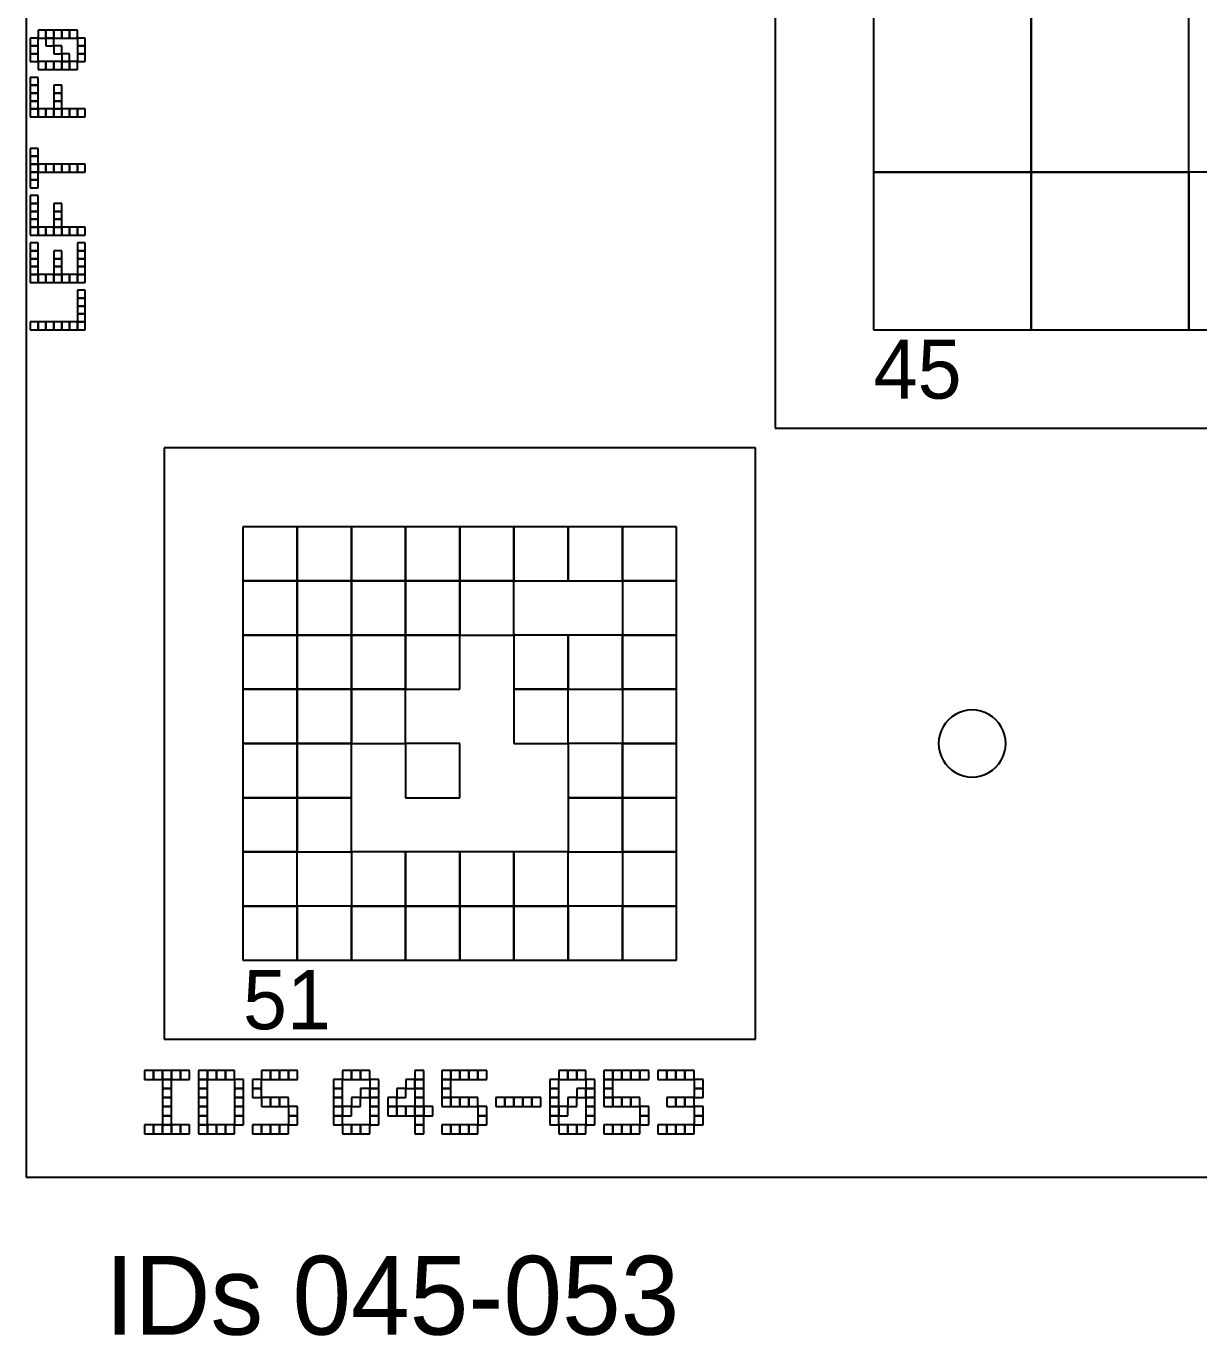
# Model space of a CAD drawing. Extents: x 0 to 490, y -8 to 329.
# Drawn here: x 340 to 399.5, y -8.1 to 58.4 of the extents above; entities that cross this region are included whole.
import ezdxf

# ---------------------------------------------------------------- set-up
doc = ezdxf.new("R2010")
doc.units = 0
for name, color, linetype in [('BLACK_POCKET', 7, 'CONTINUOUS'), ('BOARD_TEXT', 2, 'CONTINUOUS'), ('CUT', 1, 'CONTINUOUS'), ('LABEL', 3, 'CONTINUOUS'), ('MOUNT_HOLE', 5, 'CONTINUOUS'), ('QUIET_ZONE', 4, 'CONTINUOUS'), ('TAG_BOUNDARY', 8, 'CONTINUOUS')]:
    doc.layers.add(name, color=color, linetype=linetype)

msp = doc.modelspace()

# ---------------------------------------------------------------- linework, layer by layer
at = {"layer": 'BLACK_POCKET'}
for p, q in [((383, 59), (383, 51)), ((391, 51), (391, 59)), ((391, 59), (391, 51)), ((399, 51), (399, 59)), ((383, 51), (391, 51)), ((391, 51), (383, 51)), ((383, 51), (383, 43)), ((391, 51), (399, 51)), ((391, 43), (391, 51)), ((399, 51), (391, 51)), ((391, 51), (391, 43)), ((399, 43), (399, 51)), ((407, 51), (399, 51)), ((399, 51), (399, 43)), ((383, 43), (391, 43)), ((391, 43), (399, 43)), ((399, 43), (407, 43)), ((353.75, 33), (351, 33)), ((351, 33), (351, 30.25)), ((353.75, 30.25), (353.75, 33)), ((356.5, 33), (353.75, 33)), ((353.75, 33), (353.75, 30.25)), ((356.5, 30.25), (356.5, 33)), ((359.25, 33), (356.5, 33)), ((356.5, 33), (356.5, 30.25)), ((359.25, 30.25), (359.25, 33)), ((362, 33), (359.25, 33)), ((359.25, 33), (359.25, 30.25)), ((362, 30.25), (362, 33)), ((364.75, 33), (362, 33)), ((362, 33), (362, 30.25)), ((364.75, 30.25), (364.75, 33)), ((367.5, 33), (364.75, 33)), ((364.75, 33), (364.75, 30.25)), ((367.5, 30.25), (367.5, 33)), ((370.25, 33), (367.5, 33)), ((367.5, 33), (367.5, 30.25)), ((370.25, 30.25), (370.25, 33)), ((373, 33), (370.25, 33)), ((370.25, 33), (370.25, 30.25)), ((373, 30.25), (373, 33)), ((351, 30.25), (353.75, 30.25)), ((353.75, 30.25), (351, 30.25)), ((351, 30.25), (351, 27.5)), ((353.75, 30.25), (356.5, 30.25)), ((353.75, 27.5), (353.75, 30.25)), ((356.5, 30.25), (353.75, 30.25)), ((353.75, 30.25), (353.75, 27.5)), ((356.5, 30.25), (359.25, 30.25)), ((356.5, 27.5), (356.5, 30.25)), ((359.25, 30.25), (356.5, 30.25)), ((356.5, 30.25), (356.5, 27.5)), ((359.25, 30.25), (362, 30.25)), ((359.25, 27.5), (359.25, 30.25)), ((362, 30.25), (359.25, 30.25)), ((359.25, 30.25), (359.25, 27.5)), ((362, 30.25), (364.75, 30.25)), ((362, 27.5), (362, 30.25)), ((364.75, 30.25), (362, 30.25)), ((362, 30.25), (362, 27.5)), ((364.75, 30.25), (367.5, 30.25)), ((364.75, 27.5), (364.75, 30.25)), ((367.5, 30.25), (370.25, 30.25)), ((370.25, 30.25), (373, 30.25)), ((373, 30.25), (370.25, 30.25)), ((370.25, 30.25), (370.25, 27.5)), ((373, 27.5), (373, 30.25)), ((351, 27.5), (353.75, 27.5)), ((353.75, 27.5), (351, 27.5)), ((351, 27.5), (351, 24.75)), ((353.75, 27.5), (356.5, 27.5)), ((353.75, 24.75), (353.75, 27.5)), ((356.5, 27.5), (353.75, 27.5)), ((353.75, 27.5), (353.75, 24.75)), ((356.5, 27.5), (359.25, 27.5)), ((356.5, 24.75), (356.5, 27.5)), ((359.25, 27.5), (356.5, 27.5)), ((356.5, 27.5), (356.5, 24.75)), ((359.25, 27.5), (362, 27.5)), ((359.25, 24.75), (359.25, 27.5)), ((362, 27.5), (359.25, 27.5)), ((359.25, 27.5), (359.25, 24.75)), ((362, 27.5), (364.75, 27.5)), ((362, 24.75), (362, 27.5)), ((367.5, 27.5), (364.75, 27.5)), ((364.75, 27.5), (364.75, 24.75)), ((367.5, 24.75), (367.5, 27.5)), ((370.25, 27.5), (367.5, 27.5)), ((367.5, 27.5), (367.5, 24.75)), ((370.25, 27.5), (373, 27.5)), ((370.25, 24.75), (370.25, 27.5)), ((373, 27.5), (370.25, 27.5)), ((370.25, 27.5), (370.25, 24.75)), ((373, 24.75), (373, 27.5)), ((351, 24.75), (353.75, 24.75)), ((353.75, 24.75), (351, 24.75)), ((351, 24.75), (351, 22)), ((353.75, 24.75), (356.5, 24.75)), ((353.75, 22), (353.75, 24.75)), ((356.5, 24.75), (353.75, 24.75)), ((353.75, 24.75), (353.75, 22)), ((356.5, 24.75), (359.25, 24.75)), ((356.5, 22), (356.5, 24.75)), ((359.25, 24.75), (356.5, 24.75)), ((356.5, 24.75), (356.5, 22)), ((359.25, 24.75), (362, 24.75)), ((359.25, 22), (359.25, 24.75)), ((364.75, 24.75), (367.5, 24.75)), ((367.5, 24.75), (364.75, 24.75)), ((364.75, 24.75), (364.75, 22)), ((367.5, 24.75), (370.25, 24.75)), ((367.5, 22), (367.5, 24.75)), ((370.25, 24.75), (373, 24.75)), ((373, 24.75), (370.25, 24.75)), ((370.25, 24.75), (370.25, 22)), ((373, 22), (373, 24.75)), ((351, 22), (353.75, 22)), ((353.75, 22), (351, 22)), ((351, 22), (351, 19.25)), ((353.75, 22), (356.5, 22)), ((353.75, 19.25), (353.75, 22)), ((356.5, 22), (353.75, 22)), ((353.75, 22), (353.75, 19.25)), ((356.5, 22), (359.25, 22)), ((356.5, 19.25), (356.5, 22)), ((362, 22), (359.25, 22)), ((359.25, 22), (359.25, 19.25)), ((362, 19.25), (362, 22)), ((364.75, 22), (367.5, 22)), ((370.25, 22), (367.5, 22)), ((367.5, 22), (367.5, 19.25)), ((370.25, 22), (373, 22)), ((370.25, 19.25), (370.25, 22)), ((373, 22), (370.25, 22)), ((370.25, 22), (370.25, 19.25)), ((373, 19.25), (373, 22)), ((351, 19.25), (353.75, 19.25)), ((353.75, 19.25), (351, 19.25)), ((351, 19.25), (351, 16.5)), ((353.75, 19.25), (356.5, 19.25)), ((353.75, 16.5), (353.75, 19.25)), ((356.5, 19.25), (353.75, 19.25)), ((353.75, 19.25), (353.75, 16.5)), ((356.5, 16.5), (356.5, 19.25)), ((359.25, 19.25), (362, 19.25)), ((367.5, 19.25), (370.25, 19.25)), ((370.25, 19.25), (367.5, 19.25)), ((367.5, 19.25), (367.5, 16.5)), ((370.25, 19.25), (373, 19.25)), ((370.25, 16.5), (370.25, 19.25)), ((373, 19.25), (370.25, 19.25)), ((370.25, 19.25), (370.25, 16.5)), ((373, 16.5), (373, 19.25)), ((351, 16.5), (353.75, 16.5)), ((353.75, 16.5), (351, 16.5)), ((351, 16.5), (351, 13.75)), ((353.75, 16.5), (356.5, 16.5)), ((353.75, 13.75), (353.75, 16.5)), ((359.25, 16.5), (356.5, 16.5)), ((356.5, 16.5), (356.5, 13.75)), ((359.25, 13.75), (359.25, 16.5)), ((362, 16.5), (359.25, 16.5)), ((359.25, 16.5), (359.25, 13.75)), ((362, 13.75), (362, 16.5)), ((364.75, 16.5), (362, 16.5)), ((362, 16.5), (362, 13.75)), ((364.75, 13.75), (364.75, 16.5)), ((367.5, 16.5), (364.75, 16.5)), ((364.75, 16.5), (364.75, 13.75)), ((367.5, 16.5), (370.25, 16.5)), ((367.5, 13.75), (367.5, 16.5)), ((370.25, 16.5), (373, 16.5)), ((373, 16.5), (370.25, 16.5)), ((370.25, 16.5), (370.25, 13.75)), ((373, 13.75), (373, 16.5)), ((351, 13.75), (353.75, 13.75)), ((353.75, 13.75), (351, 13.75)), ((351, 13.75), (351, 11)), ((353.75, 11), (353.75, 13.75)), ((356.5, 13.75), (353.75, 13.75)), ((353.75, 13.75), (353.75, 11)), ((356.5, 13.75), (359.25, 13.75)), ((356.5, 11), (356.5, 13.75)), ((359.25, 13.75), (356.5, 13.75)), ((356.5, 13.75), (356.5, 11)), ((359.25, 13.75), (362, 13.75)), ((359.25, 11), (359.25, 13.75)), ((362, 13.75), (359.25, 13.75)), ((359.25, 13.75), (359.25, 11)), ((362, 13.75), (364.75, 13.75)), ((362, 11), (362, 13.75)), ((364.75, 13.75), (362, 13.75)), ((362, 13.75), (362, 11)), ((364.75, 13.75), (367.5, 13.75)), ((364.75, 11), (364.75, 13.75)), ((367.5, 13.75), (364.75, 13.75)), ((364.75, 13.75), (364.75, 11)), ((367.5, 11), (367.5, 13.75)), ((370.25, 13.75), (367.5, 13.75)), ((367.5, 13.75), (367.5, 11)), ((370.25, 13.75), (373, 13.75)), ((370.25, 11), (370.25, 13.75)), ((373, 13.75), (370.25, 13.75)), ((370.25, 13.75), (370.25, 11)), ((373, 11), (373, 13.75)), ((351, 11), (353.75, 11)), ((353.75, 11), (356.5, 11)), ((356.5, 11), (359.25, 11)), ((359.25, 11), (362, 11)), ((362, 11), (364.75, 11)), ((364.75, 11), (367.5, 11)), ((367.5, 11), (370.25, 11)), ((370.25, 11), (373, 11))]:
    msp.add_line(p, q, dxfattribs=at)
at = {"layer": 'BOARD_TEXT'}
for p, q in [((341, 58.2), (340.6, 58.2)), ((340.6, 58.2), (340.6, 57.8)), ((341, 57.8), (341, 58.2)), ((341.4, 58.2), (341, 58.2)), ((341, 58.2), (341, 57.8)), ((341.4, 57.8), (341.4, 58.2)), ((341.8, 58.2), (341.4, 58.2)), ((341.4, 58.2), (341.4, 57.8)), ((341.8, 57.8), (341.8, 58.2)), ((342.2, 58.2), (341.8, 58.2)), ((341.8, 58.2), (341.8, 57.8)), ((342.2, 57.8), (342.2, 58.2)), ((342.6, 58.2), (342.2, 58.2)), ((342.2, 58.2), (342.2, 57.8)), ((342.6, 57.8), (342.6, 58.2)), ((340.6, 57.8), (340.2, 57.8)), ((340.2, 57.8), (340.2, 57.4)), ((340.6, 57.4), (340.2, 57.4)), ((340.2, 57.4), (340.2, 57)), ((340.2, 57.4), (340.6, 57.4)), ((340.6, 57.4), (340.6, 57.8)), ((340.6, 57.8), (341, 57.8)), ((340.6, 57), (340.6, 57.4)), ((341.4, 57.8), (341, 57.8)), ((341, 57.8), (341, 57.4)), ((341, 57.8), (341.4, 57.8)), ((341, 57.4), (341.4, 57.4)), ((341.4, 57.4), (341.4, 57.8)), ((341.4, 57.8), (341.8, 57.8)), ((341.8, 57.4), (341.4, 57.4)), ((341.4, 57.4), (341.4, 57)), ((341.8, 57.8), (342.2, 57.8)), ((341.8, 57), (341.8, 57.4)), ((342.2, 57.8), (342.6, 57.8)), ((343, 57.8), (342.6, 57.8)), ((342.6, 57.8), (342.6, 57.4)), ((343, 57.4), (342.6, 57.4)), ((342.6, 57.4), (342.6, 57)), ((342.6, 57.4), (343, 57.4)), ((343, 57.4), (343, 57.8)), ((343, 57), (343, 57.4)), ((340.6, 57), (340.2, 57)), ((340.2, 57), (340.2, 56.6)), ((340.2, 57), (340.6, 57)), ((340.2, 56.6), (340.6, 56.6)), ((340.6, 56.6), (340.6, 57)), ((341, 56.6), (340.6, 56.6)), ((340.6, 56.6), (340.6, 56.2)), ((341, 56.2), (341, 56.6)), ((341.4, 56.6), (341, 56.6)), ((341, 56.6), (341, 56.2)), ((341.4, 57), (341.8, 57)), ((341.4, 56.2), (341.4, 56.6)), ((341.8, 56.6), (341.4, 56.6)), ((341.4, 56.6), (341.4, 56.2)), ((342.2, 57), (341.8, 57)), ((341.8, 57), (341.8, 56.6)), ((341.8, 56.2), (341.8, 56.6)), ((342.2, 56.6), (341.8, 56.6)), ((341.8, 56.6), (341.8, 56.2)), ((341.8, 56.6), (342.2, 56.6)), ((342.2, 56.6), (342.2, 57)), ((342.2, 56.2), (342.2, 56.6)), ((342.6, 56.6), (342.2, 56.6)), ((342.2, 56.6), (342.2, 56.2)), ((343, 57), (342.6, 57)), ((342.6, 57), (342.6, 56.6)), ((342.6, 57), (343, 57)), ((342.6, 56.2), (342.6, 56.6)), ((342.6, 56.6), (343, 56.6)), ((343, 56.6), (343, 57)), ((340.6, 56.2), (341, 56.2)), ((341, 56.2), (341.4, 56.2)), ((341.4, 56.2), (341.8, 56.2)), ((341.8, 56.2), (342.2, 56.2)), ((342.2, 56.2), (342.6, 56.2)), ((340.6, 55.8), (340.2, 55.8)), ((340.2, 55.8), (340.2, 55.4)), ((340.6, 55.4), (340.2, 55.4)), ((340.2, 55.4), (340.2, 55)), ((340.2, 55.4), (340.6, 55.4)), ((340.6, 55.4), (340.6, 55.8)), ((340.6, 55), (340.6, 55.4)), ((341.8, 55.4), (341.4, 55.4)), ((341.4, 55.4), (341.4, 55)), ((341.8, 55), (341.8, 55.4)), ((340.6, 55), (340.2, 55)), ((340.2, 55), (340.2, 54.6)), ((340.2, 55), (340.6, 55)), ((340.6, 54.6), (340.2, 54.6)), ((340.2, 54.6), (340.2, 54.2)), ((340.2, 54.6), (340.6, 54.6)), ((340.6, 54.6), (340.6, 55)), ((340.6, 54.2), (340.6, 54.6)), ((341.8, 55), (341.4, 55)), ((341.4, 55), (341.4, 54.6)), ((341.4, 55), (341.8, 55)), ((341.8, 54.6), (341.4, 54.6)), ((341.4, 54.6), (341.4, 54.2)), ((341.4, 54.6), (341.8, 54.6)), ((341.8, 54.6), (341.8, 55)), ((341.8, 54.2), (341.8, 54.6)), ((340.6, 54.2), (340.2, 54.2)), ((340.2, 54.2), (340.2, 53.8)), ((340.2, 54.2), (340.6, 54.2)), ((340.6, 53.8), (340.6, 54.2)), ((341, 54.2), (340.6, 54.2)), ((340.6, 54.2), (340.6, 53.8)), ((341, 53.8), (341, 54.2)), ((341.4, 54.2), (341, 54.2)), ((341, 54.2), (341, 53.8)), ((341.4, 53.8), (341.4, 54.2)), ((341.8, 54.2), (341.4, 54.2)), ((341.4, 54.2), (341.4, 53.8)), ((341.4, 54.2), (341.8, 54.2)), ((341.8, 53.8), (341.8, 54.2)), ((342.2, 54.2), (341.8, 54.2)), ((341.8, 54.2), (341.8, 53.8)), ((342.2, 53.8), (342.2, 54.2)), ((342.6, 54.2), (342.2, 54.2)), ((342.2, 54.2), (342.2, 53.8)), ((342.6, 53.8), (342.6, 54.2)), ((343, 54.2), (342.6, 54.2)), ((342.6, 54.2), (342.6, 53.8)), ((343, 53.8), (343, 54.2)), ((340.2, 53.8), (340.6, 53.8)), ((340.6, 53.8), (341, 53.8)), ((341, 53.8), (341.4, 53.8)), ((341.4, 53.8), (341.8, 53.8)), ((341.8, 53.8), (342.2, 53.8)), ((342.2, 53.8), (342.6, 53.8)), ((342.6, 53.8), (343, 53.8)), ((340.6, 52.2), (340.2, 52.2)), ((340.2, 52.2), (340.2, 51.8)), ((340.6, 51.8), (340.6, 52.2)), ((340.6, 51.8), (340.2, 51.8)), ((340.2, 51.8), (340.2, 51.4)), ((340.2, 51.8), (340.6, 51.8)), ((340.6, 51.4), (340.2, 51.4)), ((340.2, 51.4), (340.2, 51)), ((340.2, 51.4), (340.6, 51.4)), ((340.6, 51.4), (340.6, 51.8)), ((340.6, 51), (340.6, 51.4)), ((341, 51.4), (340.6, 51.4)), ((340.6, 51.4), (340.6, 51)), ((341, 51), (341, 51.4)), ((341.4, 51.4), (341, 51.4)), ((341, 51.4), (341, 51)), ((341.4, 51), (341.4, 51.4)), ((341.8, 51.4), (341.4, 51.4)), ((341.4, 51.4), (341.4, 51)), ((341.8, 51), (341.8, 51.4)), ((342.2, 51.4), (341.8, 51.4)), ((341.8, 51.4), (341.8, 51)), ((342.2, 51), (342.2, 51.4)), ((342.6, 51.4), (342.2, 51.4)), ((342.2, 51.4), (342.2, 51)), ((342.6, 51), (342.6, 51.4)), ((343, 51.4), (342.6, 51.4)), ((342.6, 51.4), (342.6, 51)), ((343, 51), (343, 51.4)), ((340.6, 51), (340.2, 51)), ((340.2, 51), (340.2, 50.6)), ((340.2, 51), (340.6, 51)), ((340.6, 50.6), (340.2, 50.6)), ((340.2, 50.6), (340.2, 50.2)), ((340.2, 50.6), (340.6, 50.6)), ((340.6, 50.6), (340.6, 51)), ((340.6, 51), (341, 51)), ((340.6, 50.2), (340.6, 50.6)), ((341, 51), (341.4, 51)), ((341.4, 51), (341.8, 51)), ((341.8, 51), (342.2, 51)), ((342.2, 51), (342.6, 51)), ((342.6, 51), (343, 51)), ((340.2, 50.2), (340.6, 50.2)), ((340.6, 49.8), (340.2, 49.8)), ((340.2, 49.8), (340.2, 49.4)), ((340.6, 49.4), (340.2, 49.4)), ((340.2, 49.4), (340.2, 49)), ((340.2, 49.4), (340.6, 49.4)), ((340.6, 49.4), (340.6, 49.8)), ((340.6, 49), (340.6, 49.4)), ((341.8, 49.4), (341.4, 49.4)), ((341.4, 49.4), (341.4, 49)), ((341.8, 49), (341.8, 49.4)), ((340.6, 49), (340.2, 49)), ((340.2, 49), (340.2, 48.6)), ((340.2, 49), (340.6, 49)), ((340.6, 48.6), (340.2, 48.6)), ((340.2, 48.6), (340.2, 48.2)), ((340.2, 48.6), (340.6, 48.6)), ((340.6, 48.6), (340.6, 49)), ((340.6, 48.2), (340.6, 48.6)), ((341.8, 49), (341.4, 49)), ((341.4, 49), (341.4, 48.6)), ((341.4, 49), (341.8, 49)), ((341.8, 48.6), (341.4, 48.6)), ((341.4, 48.6), (341.4, 48.2)), ((341.4, 48.6), (341.8, 48.6)), ((341.8, 48.6), (341.8, 49)), ((341.8, 48.2), (341.8, 48.6)), ((340.6, 48.2), (340.2, 48.2)), ((340.2, 48.2), (340.2, 47.8)), ((340.2, 48.2), (340.6, 48.2)), ((340.6, 47.8), (340.6, 48.2)), ((341, 48.2), (340.6, 48.2)), ((340.6, 48.2), (340.6, 47.8)), ((341, 47.8), (341, 48.2)), ((341.4, 48.2), (341, 48.2)), ((341, 48.2), (341, 47.8)), ((341.4, 47.8), (341.4, 48.2)), ((341.8, 48.2), (341.4, 48.2)), ((341.4, 48.2), (341.4, 47.8)), ((341.4, 48.2), (341.8, 48.2)), ((341.8, 47.8), (341.8, 48.2)), ((342.2, 48.2), (341.8, 48.2)), ((341.8, 48.2), (341.8, 47.8)), ((342.2, 47.8), (342.2, 48.2)), ((342.6, 48.2), (342.2, 48.2)), ((342.2, 48.2), (342.2, 47.8)), ((342.6, 47.8), (342.6, 48.2)), ((343, 48.2), (342.6, 48.2)), ((342.6, 48.2), (342.6, 47.8)), ((343, 47.8), (343, 48.2)), ((340.2, 47.8), (340.6, 47.8)), ((340.6, 47.4), (340.2, 47.4)), ((340.2, 47.4), (340.2, 47)), ((340.6, 47.8), (341, 47.8)), ((340.6, 47), (340.6, 47.4)), ((341, 47.8), (341.4, 47.8)), ((341.4, 47.8), (341.8, 47.8)), ((341.8, 47.8), (342.2, 47.8)), ((342.2, 47.8), (342.6, 47.8)), ((342.6, 47.8), (343, 47.8)), ((343, 47.4), (342.6, 47.4)), ((342.6, 47.4), (342.6, 47)), ((343, 47), (343, 47.4)), ((340.6, 47), (340.2, 47)), ((340.2, 47), (340.2, 46.6)), ((340.2, 47), (340.6, 47)), ((340.6, 46.6), (340.2, 46.6)), ((340.2, 46.6), (340.2, 46.2)), ((340.2, 46.6), (340.6, 46.6)), ((340.6, 46.6), (340.6, 47)), ((340.6, 46.2), (340.6, 46.6)), ((341.8, 47), (341.4, 47)), ((341.4, 47), (341.4, 46.6)), ((341.8, 46.6), (341.4, 46.6)), ((341.4, 46.6), (341.4, 46.2)), ((341.4, 46.6), (341.8, 46.6)), ((341.8, 46.6), (341.8, 47)), ((341.8, 46.2), (341.8, 46.6)), ((343, 47), (342.6, 47)), ((342.6, 47), (342.6, 46.6)), ((342.6, 47), (343, 47)), ((343, 46.6), (342.6, 46.6)), ((342.6, 46.6), (342.6, 46.2)), ((342.6, 46.6), (343, 46.6)), ((343, 46.6), (343, 47)), ((343, 46.2), (343, 46.6)), ((340.6, 46.2), (340.2, 46.2)), ((340.2, 46.2), (340.2, 45.8)), ((340.2, 46.2), (340.6, 46.2)), ((340.6, 45.8), (340.6, 46.2)), ((341.8, 46.2), (341.4, 46.2)), ((341.4, 46.2), (341.4, 45.8)), ((341.4, 46.2), (341.8, 46.2)), ((341.8, 45.8), (341.8, 46.2)), ((343, 46.2), (342.6, 46.2)), ((342.6, 46.2), (342.6, 45.8)), ((342.6, 46.2), (343, 46.2)), ((343, 45.8), (343, 46.2)), ((340.6, 45.8), (340.2, 45.8)), ((340.2, 45.8), (340.2, 45.4)), ((340.2, 45.8), (340.6, 45.8)), ((340.2, 45.4), (340.6, 45.4)), ((340.6, 45.4), (340.6, 45.8)), ((341, 45.8), (340.6, 45.8)), ((340.6, 45.8), (340.6, 45.4)), ((340.6, 45.4), (341, 45.4)), ((341, 45.4), (341, 45.8)), ((341.4, 45.8), (341, 45.8)), ((341, 45.8), (341, 45.4)), ((341, 45.4), (341.4, 45.4)), ((341.4, 45.4), (341.4, 45.8)), ((341.8, 45.8), (341.4, 45.8)), ((341.4, 45.8), (341.4, 45.4)), ((341.4, 45.8), (341.8, 45.8)), ((341.4, 45.4), (341.8, 45.4)), ((341.8, 45.4), (341.8, 45.8)), ((342.2, 45.8), (341.8, 45.8)), ((341.8, 45.8), (341.8, 45.4)), ((341.8, 45.4), (342.2, 45.4)), ((342.2, 45.4), (342.2, 45.8)), ((342.6, 45.8), (342.2, 45.8)), ((342.2, 45.8), (342.2, 45.4)), ((342.2, 45.4), (342.6, 45.4)), ((342.6, 45.4), (342.6, 45.8)), ((343, 45.8), (342.6, 45.8)), ((342.6, 45.8), (342.6, 45.4)), ((342.6, 45.8), (343, 45.8)), ((342.6, 45.4), (343, 45.4)), ((343, 45.4), (343, 45.8)), ((343, 45), (342.6, 45)), ((342.6, 45), (342.6, 44.6)), ((343, 44.6), (342.6, 44.6)), ((342.6, 44.6), (342.6, 44.2)), ((342.6, 44.6), (343, 44.6)), ((343, 44.6), (343, 45)), ((343, 44.2), (343, 44.6)), ((343, 44.2), (342.6, 44.2)), ((342.6, 44.2), (342.6, 43.8)), ((342.6, 44.2), (343, 44.2)), ((343, 43.8), (343, 44.2)), ((340.6, 43.4), (340.2, 43.4)), ((340.2, 43.4), (340.2, 43)), ((340.6, 43), (340.6, 43.4)), ((341, 43.4), (340.6, 43.4)), ((340.6, 43.4), (340.6, 43)), ((341, 43), (341, 43.4)), ((341.4, 43.4), (341, 43.4)), ((341, 43.4), (341, 43)), ((341.4, 43), (341.4, 43.4)), ((341.8, 43.4), (341.4, 43.4)), ((341.4, 43.4), (341.4, 43)), ((341.8, 43), (341.8, 43.4)), ((342.2, 43.4), (341.8, 43.4)), ((341.8, 43.4), (341.8, 43)), ((342.2, 43), (342.2, 43.4)), ((342.6, 43.4), (342.2, 43.4)), ((342.2, 43.4), (342.2, 43)), ((343, 43.8), (342.6, 43.8)), ((342.6, 43.8), (342.6, 43.4)), ((342.6, 43.8), (343, 43.8)), ((342.6, 43), (342.6, 43.4)), ((343, 43.4), (342.6, 43.4)), ((342.6, 43.4), (342.6, 43)), ((342.6, 43.4), (343, 43.4)), ((343, 43.4), (343, 43.8)), ((343, 43), (343, 43.4)), ((340.2, 43), (340.6, 43)), ((340.6, 43), (341, 43)), ((341, 43), (341.4, 43)), ((341.4, 43), (341.8, 43)), ((341.8, 43), (342.2, 43)), ((342.2, 43), (342.6, 43)), ((342.6, 43), (343, 43)), ((346.457143, 5.4), (346, 5.4)), ((346, 5.4), (346, 4.942857)), ((346.457143, 4.942857), (346.457143, 5.4)), ((346.914286, 5.4), (346.457143, 5.4)), ((346.457143, 5.4), (346.457143, 4.942857)), ((346.914286, 4.942857), (346.914286, 5.4)), ((347.371429, 5.4), (346.914286, 5.4)), ((346.914286, 5.4), (346.914286, 4.942857)), ((347.371429, 4.942857), (347.371429, 5.4)), ((347.828571, 5.4), (347.371429, 5.4)), ((347.371429, 5.4), (347.371429, 4.942857)), ((347.828571, 4.942857), (347.828571, 5.4)), ((348.285714, 5.4), (347.828571, 5.4)), ((347.828571, 5.4), (347.828571, 4.942857)), ((348.285714, 4.942857), (348.285714, 5.4)), ((349.2, 5.4), (348.742857, 5.4)), ((348.742857, 5.4), (348.742857, 4.942857)), ((349.2, 4.942857), (349.2, 5.4)), ((349.657143, 5.4), (349.2, 5.4)), ((349.2, 5.4), (349.2, 4.942857)), ((349.657143, 4.942857), (349.657143, 5.4)), ((350.114286, 5.4), (349.657143, 5.4)), ((349.657143, 5.4), (349.657143, 4.942857)), ((350.114286, 4.942857), (350.114286, 5.4)), ((350.571429, 5.4), (350.114286, 5.4)), ((350.114286, 5.4), (350.114286, 4.942857)), ((350.571429, 4.942857), (350.571429, 5.4)), ((352.4, 5.4), (351.942857, 5.4)), ((351.942857, 5.4), (351.942857, 4.942857)), ((352.4, 4.942857), (352.4, 5.4)), ((352.857143, 5.4), (352.4, 5.4)), ((352.4, 5.4), (352.4, 4.942857)), ((352.857143, 4.942857), (352.857143, 5.4)), ((353.314286, 5.4), (352.857143, 5.4)), ((352.857143, 5.4), (352.857143, 4.942857)), ((353.314286, 4.942857), (353.314286, 5.4)), ((353.771429, 5.4), (353.314286, 5.4)), ((353.314286, 5.4), (353.314286, 4.942857)), ((353.771429, 4.942857), (353.771429, 5.4)), ((356.514286, 5.4), (356.057143, 5.4)), ((356.057143, 5.4), (356.057143, 4.942857)), ((356.514286, 4.942857), (356.514286, 5.4)), ((356.971429, 5.4), (356.514286, 5.4)), ((356.514286, 5.4), (356.514286, 4.942857)), ((356.971429, 4.942857), (356.971429, 5.4)), ((357.428571, 5.4), (356.971429, 5.4)), ((356.971429, 5.4), (356.971429, 4.942857)), ((357.428571, 4.942857), (357.428571, 5.4)), ((360.171429, 5.4), (359.714286, 5.4)), ((359.714286, 5.4), (359.714286, 4.942857)), ((360.171429, 4.942857), (360.171429, 5.4)), ((361.542857, 5.4), (361.085714, 5.4)), ((361.085714, 5.4), (361.085714, 4.942857)), ((361.542857, 4.942857), (361.542857, 5.4)), ((362, 5.4), (361.542857, 5.4)), ((361.542857, 5.4), (361.542857, 4.942857)), ((362, 4.942857), (362, 5.4)), ((362.457143, 5.4), (362, 5.4)), ((362, 5.4), (362, 4.942857)), ((362.457143, 4.942857), (362.457143, 5.4)), ((362.914286, 5.4), (362.457143, 5.4)), ((362.457143, 5.4), (362.457143, 4.942857)), ((362.914286, 4.942857), (362.914286, 5.4)), ((363.371429, 5.4), (362.914286, 5.4)), ((362.914286, 5.4), (362.914286, 4.942857)), ((363.371429, 4.942857), (363.371429, 5.4)), ((367.485714, 5.4), (367.028571, 5.4)), ((367.028571, 5.4), (367.028571, 4.942857)), ((367.485714, 4.942857), (367.485714, 5.4)), ((367.942857, 5.4), (367.485714, 5.4)), ((367.485714, 5.4), (367.485714, 4.942857)), ((367.942857, 4.942857), (367.942857, 5.4)), ((368.4, 5.4), (367.942857, 5.4)), ((367.942857, 5.4), (367.942857, 4.942857)), ((368.4, 4.942857), (368.4, 5.4)), ((369.771429, 5.4), (369.314286, 5.4)), ((369.314286, 5.4), (369.314286, 4.942857)), ((369.771429, 4.942857), (369.771429, 5.4)), ((370.228571, 5.4), (369.771429, 5.4)), ((369.771429, 5.4), (369.771429, 4.942857)), ((370.228571, 4.942857), (370.228571, 5.4)), ((370.685714, 5.4), (370.228571, 5.4)), ((370.228571, 5.4), (370.228571, 4.942857)), ((370.685714, 4.942857), (370.685714, 5.4)), ((371.142857, 5.4), (370.685714, 5.4)), ((370.685714, 5.4), (370.685714, 4.942857)), ((371.142857, 4.942857), (371.142857, 5.4)), ((371.6, 5.4), (371.142857, 5.4)), ((371.142857, 5.4), (371.142857, 4.942857)), ((371.6, 4.942857), (371.6, 5.4)), ((372.514286, 5.4), (372.057143, 5.4)), ((372.057143, 5.4), (372.057143, 4.942857)), ((372.514286, 4.942857), (372.514286, 5.4)), ((372.971429, 5.4), (372.514286, 5.4)), ((372.514286, 5.4), (372.514286, 4.942857)), ((372.971429, 4.942857), (372.971429, 5.4)), ((373.428571, 5.4), (372.971429, 5.4)), ((372.971429, 5.4), (372.971429, 4.942857)), ((373.428571, 4.942857), (373.428571, 5.4)), ((373.885714, 5.4), (373.428571, 5.4)), ((373.428571, 5.4), (373.428571, 4.942857)), ((373.885714, 4.942857), (373.885714, 5.4)), ((346, 4.942857), (346.457143, 4.942857)), ((346.457143, 4.942857), (346.914286, 4.942857)), ((346.914286, 4.942857), (347.371429, 4.942857)), ((347.371429, 4.942857), (346.914286, 4.942857)), ((346.914286, 4.942857), (346.914286, 4.485714)), ((347.371429, 4.942857), (347.828571, 4.942857)), ((347.371429, 4.485714), (347.371429, 4.942857)), ((347.828571, 4.942857), (348.285714, 4.942857)), ((348.742857, 4.942857), (349.2, 4.942857)), ((349.2, 4.942857), (348.742857, 4.942857)), ((348.742857, 4.942857), (348.742857, 4.485714)), ((349.2, 4.942857), (349.657143, 4.942857)), ((349.2, 4.485714), (349.2, 4.942857)), ((349.657143, 4.942857), (350.114286, 4.942857)), ((350.114286, 4.942857), (350.571429, 4.942857)), ((351.028571, 4.942857), (350.571429, 4.942857)), ((350.571429, 4.942857), (350.571429, 4.485714)), ((351.028571, 4.485714), (351.028571, 4.942857)), ((351.942857, 4.942857), (351.485714, 4.942857)), ((351.485714, 4.942857), (351.485714, 4.485714)), ((351.942857, 4.942857), (352.4, 4.942857)), ((351.942857, 4.485714), (351.942857, 4.942857)), ((352.4, 4.942857), (352.857143, 4.942857)), ((352.857143, 4.942857), (353.314286, 4.942857)), ((353.314286, 4.942857), (353.771429, 4.942857)), ((356.057143, 4.942857), (355.6, 4.942857)), ((355.6, 4.942857), (355.6, 4.485714)), ((356.057143, 4.942857), (356.514286, 4.942857)), ((356.057143, 4.485714), (356.057143, 4.942857)), ((356.514286, 4.942857), (356.971429, 4.942857)), ((356.971429, 4.942857), (357.428571, 4.942857)), ((357.885714, 4.942857), (357.428571, 4.942857)), ((357.428571, 4.942857), (357.428571, 4.485714)), ((357.885714, 4.485714), (357.885714, 4.942857)), ((359.714286, 4.942857), (359.257143, 4.942857)), ((359.257143, 4.942857), (359.257143, 4.485714)), ((359.714286, 4.942857), (360.171429, 4.942857)), ((359.714286, 4.485714), (359.714286, 4.942857)), ((360.171429, 4.942857), (359.714286, 4.942857)), ((359.714286, 4.942857), (359.714286, 4.485714)), ((360.171429, 4.485714), (360.171429, 4.942857)), ((361.085714, 4.942857), (361.542857, 4.942857)), ((361.542857, 4.942857), (361.085714, 4.942857)), ((361.085714, 4.942857), (361.085714, 4.485714)), ((361.542857, 4.942857), (362, 4.942857)), ((361.542857, 4.485714), (361.542857, 4.942857)), ((362, 4.942857), (362.457143, 4.942857)), ((362.457143, 4.942857), (362.914286, 4.942857)), ((362.914286, 4.942857), (363.371429, 4.942857)), ((367.028571, 4.942857), (366.571429, 4.942857)), ((366.571429, 4.942857), (366.571429, 4.485714)), ((367.028571, 4.942857), (367.485714, 4.942857)), ((367.028571, 4.485714), (367.028571, 4.942857)), ((367.485714, 4.942857), (367.942857, 4.942857)), ((367.942857, 4.942857), (368.4, 4.942857)), ((368.857143, 4.942857), (368.4, 4.942857)), ((368.4, 4.942857), (368.4, 4.485714)), ((368.857143, 4.485714), (368.857143, 4.942857)), ((369.314286, 4.942857), (369.771429, 4.942857)), ((369.771429, 4.942857), (369.314286, 4.942857)), ((369.314286, 4.942857), (369.314286, 4.485714)), ((369.771429, 4.942857), (370.228571, 4.942857)), ((369.771429, 4.485714), (369.771429, 4.942857)), ((370.228571, 4.942857), (370.685714, 4.942857)), ((370.685714, 4.942857), (371.142857, 4.942857)), ((371.142857, 4.942857), (371.6, 4.942857)), ((372.057143, 4.942857), (372.514286, 4.942857)), ((372.514286, 4.942857), (372.971429, 4.942857)), ((372.971429, 4.942857), (373.428571, 4.942857)), ((373.428571, 4.942857), (373.885714, 4.942857)), ((374.342857, 4.942857), (373.885714, 4.942857)), ((373.885714, 4.942857), (373.885714, 4.485714)), ((374.342857, 4.485714), (374.342857, 4.942857)), ((346.914286, 4.485714), (347.371429, 4.485714)), ((347.371429, 4.485714), (346.914286, 4.485714)), ((346.914286, 4.485714), (346.914286, 4.028571)), ((346.914286, 4.028571), (347.371429, 4.028571)), ((347.371429, 4.028571), (346.914286, 4.028571)), ((346.914286, 4.028571), (346.914286, 3.571429)), ((347.371429, 4.028571), (347.371429, 4.485714)), ((347.371429, 3.571429), (347.371429, 4.028571)), ((348.742857, 4.485714), (349.2, 4.485714)), ((349.2, 4.485714), (348.742857, 4.485714)), ((348.742857, 4.485714), (348.742857, 4.028571)), ((348.742857, 4.028571), (349.2, 4.028571)), ((349.2, 4.028571), (348.742857, 4.028571)), ((348.742857, 4.028571), (348.742857, 3.571429)), ((349.2, 4.028571), (349.2, 4.485714)), ((349.2, 3.571429), (349.2, 4.028571)), ((350.571429, 4.485714), (351.028571, 4.485714)), ((351.028571, 4.485714), (350.571429, 4.485714)), ((350.571429, 4.485714), (350.571429, 4.028571)), ((350.571429, 4.028571), (351.028571, 4.028571)), ((351.028571, 4.028571), (350.571429, 4.028571)), ((350.571429, 4.028571), (350.571429, 3.571429)), ((351.028571, 4.028571), (351.028571, 4.485714)), ((351.028571, 3.571429), (351.028571, 4.028571)), ((351.485714, 4.485714), (351.942857, 4.485714)), ((351.942857, 4.485714), (351.485714, 4.485714)), ((351.485714, 4.485714), (351.485714, 4.028571)), ((351.485714, 4.028571), (351.942857, 4.028571)), ((351.942857, 4.028571), (351.942857, 4.485714)), ((352.4, 4.028571), (351.942857, 4.028571)), ((351.942857, 4.028571), (351.942857, 3.571429)), ((352.4, 3.571429), (352.4, 4.028571)), ((352.857143, 4.028571), (352.4, 4.028571)), ((352.4, 4.028571), (352.4, 3.571429)), ((352.857143, 3.571429), (352.857143, 4.028571)), ((353.314286, 4.028571), (352.857143, 4.028571)), ((352.857143, 4.028571), (352.857143, 3.571429)), ((353.314286, 3.571429), (353.314286, 4.028571)), ((355.6, 4.485714), (356.057143, 4.485714)), ((356.057143, 4.485714), (355.6, 4.485714)), ((355.6, 4.485714), (355.6, 4.028571)), ((355.6, 4.028571), (356.057143, 4.028571)), ((356.057143, 4.028571), (355.6, 4.028571)), ((355.6, 4.028571), (355.6, 3.571429)), ((356.057143, 4.028571), (356.057143, 4.485714)), ((356.057143, 3.571429), (356.057143, 4.028571)), ((356.971429, 4.028571), (356.514286, 4.028571)), ((356.514286, 4.028571), (356.514286, 3.571429)), ((357.428571, 4.485714), (356.971429, 4.485714)), ((356.971429, 4.485714), (356.971429, 4.028571)), ((356.971429, 4.028571), (357.428571, 4.028571)), ((356.971429, 3.571429), (356.971429, 4.028571)), ((357.428571, 4.485714), (357.885714, 4.485714)), ((357.428571, 4.028571), (357.428571, 4.485714)), ((357.885714, 4.485714), (357.428571, 4.485714)), ((357.428571, 4.485714), (357.428571, 4.028571)), ((357.428571, 4.028571), (357.885714, 4.028571)), ((357.885714, 4.028571), (357.428571, 4.028571)), ((357.428571, 4.028571), (357.428571, 3.571429)), ((357.885714, 4.028571), (357.885714, 4.485714)), ((357.885714, 3.571429), (357.885714, 4.028571)), ((358.8, 4.028571), (358.342857, 4.028571)), ((358.342857, 4.028571), (358.342857, 3.571429)), ((359.257143, 4.485714), (358.8, 4.485714)), ((358.8, 4.485714), (358.8, 4.028571)), ((358.8, 4.028571), (359.257143, 4.028571)), ((358.8, 3.571429), (358.8, 4.028571)), ((359.257143, 4.485714), (359.714286, 4.485714)), ((359.257143, 4.028571), (359.257143, 4.485714)), ((359.714286, 4.485714), (360.171429, 4.485714)), ((360.171429, 4.485714), (359.714286, 4.485714)), ((359.714286, 4.485714), (359.714286, 4.028571)), ((359.714286, 4.028571), (360.171429, 4.028571)), ((360.171429, 4.028571), (359.714286, 4.028571)), ((359.714286, 4.028571), (359.714286, 3.571429)), ((360.171429, 4.028571), (360.171429, 4.485714)), ((360.171429, 3.571429), (360.171429, 4.028571)), ((361.085714, 4.485714), (361.542857, 4.485714)), ((361.542857, 4.485714), (361.085714, 4.485714)), ((361.085714, 4.485714), (361.085714, 4.028571)), ((361.085714, 4.028571), (361.542857, 4.028571)), ((361.542857, 4.028571), (361.085714, 4.028571)), ((361.085714, 4.028571), (361.085714, 3.571429)), ((361.542857, 4.028571), (361.542857, 4.485714)), ((361.542857, 3.571429), (361.542857, 4.028571)), ((362, 4.028571), (361.542857, 4.028571)), ((361.542857, 4.028571), (361.542857, 3.571429)), ((362, 3.571429), (362, 4.028571)), ((362.457143, 4.028571), (362, 4.028571)), ((362, 4.028571), (362, 3.571429)), ((362.457143, 3.571429), (362.457143, 4.028571)), ((362.914286, 4.028571), (362.457143, 4.028571)), ((362.457143, 4.028571), (362.457143, 3.571429)), ((362.914286, 3.571429), (362.914286, 4.028571)), ((364.285714, 4.028571), (363.828571, 4.028571)), ((363.828571, 4.028571), (363.828571, 3.571429)), ((364.285714, 3.571429), (364.285714, 4.028571)), ((364.742857, 4.028571), (364.285714, 4.028571)), ((364.285714, 4.028571), (364.285714, 3.571429)), ((364.742857, 3.571429), (364.742857, 4.028571)), ((365.2, 4.028571), (364.742857, 4.028571)), ((364.742857, 4.028571), (364.742857, 3.571429)), ((365.2, 3.571429), (365.2, 4.028571)), ((365.657143, 4.028571), (365.2, 4.028571)), ((365.2, 4.028571), (365.2, 3.571429)), ((365.657143, 3.571429), (365.657143, 4.028571)), ((366.114286, 4.028571), (365.657143, 4.028571)), ((365.657143, 4.028571), (365.657143, 3.571429)), ((366.114286, 3.571429), (366.114286, 4.028571)), ((366.571429, 4.485714), (367.028571, 4.485714)), ((367.028571, 4.485714), (366.571429, 4.485714)), ((366.571429, 4.485714), (366.571429, 4.028571)), ((366.571429, 4.028571), (367.028571, 4.028571)), ((367.028571, 4.028571), (366.571429, 4.028571)), ((366.571429, 4.028571), (366.571429, 3.571429)), ((367.028571, 4.028571), (367.028571, 4.485714)), ((367.028571, 3.571429), (367.028571, 4.028571)), ((367.942857, 4.028571), (367.485714, 4.028571)), ((367.485714, 4.028571), (367.485714, 3.571429)), ((368.4, 4.485714), (367.942857, 4.485714)), ((367.942857, 4.485714), (367.942857, 4.028571)), ((367.942857, 4.028571), (368.4, 4.028571)), ((367.942857, 3.571429), (367.942857, 4.028571)), ((368.4, 4.485714), (368.857143, 4.485714)), ((368.4, 4.028571), (368.4, 4.485714)), ((368.857143, 4.485714), (368.4, 4.485714)), ((368.4, 4.485714), (368.4, 4.028571)), ((368.4, 4.028571), (368.857143, 4.028571)), ((368.857143, 4.028571), (368.4, 4.028571)), ((368.4, 4.028571), (368.4, 3.571429)), ((368.857143, 4.028571), (368.857143, 4.485714)), ((368.857143, 3.571429), (368.857143, 4.028571)), ((369.314286, 4.485714), (369.771429, 4.485714)), ((369.771429, 4.485714), (369.314286, 4.485714)), ((369.314286, 4.485714), (369.314286, 4.028571)), ((369.314286, 4.028571), (369.771429, 4.028571)), ((369.771429, 4.028571), (369.314286, 4.028571)), ((369.314286, 4.028571), (369.314286, 3.571429)), ((369.771429, 4.028571), (369.771429, 4.485714)), ((369.771429, 3.571429), (369.771429, 4.028571)), ((370.228571, 4.028571), (369.771429, 4.028571)), ((369.771429, 4.028571), (369.771429, 3.571429)), ((370.228571, 3.571429), (370.228571, 4.028571)), ((370.685714, 4.028571), (370.228571, 4.028571)), ((370.228571, 4.028571), (370.228571, 3.571429)), ((370.685714, 3.571429), (370.685714, 4.028571)), ((371.142857, 4.028571), (370.685714, 4.028571)), ((370.685714, 4.028571), (370.685714, 3.571429)), ((371.142857, 3.571429), (371.142857, 4.028571)), ((372.971429, 4.028571), (372.514286, 4.028571)), ((372.514286, 4.028571), (372.514286, 3.571429)), ((372.971429, 3.571429), (372.971429, 4.028571)), ((373.428571, 4.028571), (372.971429, 4.028571)), ((372.971429, 4.028571), (372.971429, 3.571429)), ((373.428571, 3.571429), (373.428571, 4.028571)), ((373.885714, 4.028571), (373.428571, 4.028571)), ((373.428571, 4.028571), (373.428571, 3.571429)), ((373.885714, 4.485714), (374.342857, 4.485714)), ((374.342857, 4.485714), (373.885714, 4.485714)), ((373.885714, 4.485714), (373.885714, 4.028571)), ((373.885714, 4.028571), (374.342857, 4.028571)), ((373.885714, 3.571429), (373.885714, 4.028571)), ((374.342857, 4.028571), (374.342857, 4.485714)), ((346.914286, 3.571429), (347.371429, 3.571429)), ((347.371429, 3.571429), (346.914286, 3.571429)), ((346.914286, 3.571429), (346.914286, 3.114286)), ((347.371429, 3.114286), (347.371429, 3.571429)), ((348.742857, 3.571429), (349.2, 3.571429)), ((349.2, 3.571429), (348.742857, 3.571429)), ((348.742857, 3.571429), (348.742857, 3.114286)), ((349.2, 3.114286), (349.2, 3.571429)), ((350.571429, 3.571429), (351.028571, 3.571429)), ((351.028571, 3.571429), (350.571429, 3.571429)), ((350.571429, 3.571429), (350.571429, 3.114286)), ((351.028571, 3.114286), (351.028571, 3.571429)), ((351.942857, 3.571429), (352.4, 3.571429)), ((352.4, 3.571429), (352.857143, 3.571429)), ((352.857143, 3.571429), (353.314286, 3.571429)), ((353.771429, 3.571429), (353.314286, 3.571429)), ((353.314286, 3.571429), (353.314286, 3.114286)), ((353.771429, 3.114286), (353.771429, 3.571429)), ((355.6, 3.571429), (356.057143, 3.571429)), ((356.057143, 3.571429), (355.6, 3.571429)), ((355.6, 3.571429), (355.6, 3.114286)), ((356.057143, 3.114286), (356.057143, 3.571429)), ((356.514286, 3.571429), (356.057143, 3.571429)), ((356.057143, 3.571429), (356.057143, 3.114286)), ((356.514286, 3.571429), (356.971429, 3.571429)), ((356.514286, 3.114286), (356.514286, 3.571429)), ((357.428571, 3.571429), (357.885714, 3.571429)), ((357.885714, 3.571429), (357.428571, 3.571429)), ((357.428571, 3.571429), (357.428571, 3.114286)), ((357.885714, 3.114286), (357.885714, 3.571429)), ((358.342857, 3.571429), (358.8, 3.571429)), ((358.8, 3.571429), (358.342857, 3.571429)), ((358.342857, 3.571429), (358.342857, 3.114286)), ((358.8, 3.114286), (358.8, 3.571429)), ((359.257143, 3.571429), (358.8, 3.571429)), ((358.8, 3.571429), (358.8, 3.114286)), ((359.257143, 3.114286), (359.257143, 3.571429)), ((359.714286, 3.571429), (359.257143, 3.571429)), ((359.257143, 3.571429), (359.257143, 3.114286)), ((359.714286, 3.571429), (360.171429, 3.571429)), ((359.714286, 3.114286), (359.714286, 3.571429)), ((360.171429, 3.571429), (359.714286, 3.571429)), ((359.714286, 3.571429), (359.714286, 3.114286)), ((360.171429, 3.114286), (360.171429, 3.571429)), ((360.628571, 3.571429), (360.171429, 3.571429)), ((360.171429, 3.571429), (360.171429, 3.114286)), ((360.628571, 3.114286), (360.628571, 3.571429)), ((361.085714, 3.571429), (361.542857, 3.571429)), ((361.542857, 3.571429), (362, 3.571429)), ((362, 3.571429), (362.457143, 3.571429)), ((362.457143, 3.571429), (362.914286, 3.571429)), ((363.371429, 3.571429), (362.914286, 3.571429)), ((362.914286, 3.571429), (362.914286, 3.114286)), ((363.371429, 3.114286), (363.371429, 3.571429)), ((363.828571, 3.571429), (364.285714, 3.571429)), ((364.285714, 3.571429), (364.742857, 3.571429)), ((364.742857, 3.571429), (365.2, 3.571429)), ((365.2, 3.571429), (365.657143, 3.571429)), ((365.657143, 3.571429), (366.114286, 3.571429)), ((366.571429, 3.571429), (367.028571, 3.571429)), ((367.028571, 3.571429), (366.571429, 3.571429)), ((366.571429, 3.571429), (366.571429, 3.114286)), ((367.028571, 3.114286), (367.028571, 3.571429)), ((367.485714, 3.571429), (367.028571, 3.571429)), ((367.028571, 3.571429), (367.028571, 3.114286)), ((367.485714, 3.571429), (367.942857, 3.571429)), ((367.485714, 3.114286), (367.485714, 3.571429)), ((368.4, 3.571429), (368.857143, 3.571429)), ((368.857143, 3.571429), (368.4, 3.571429)), ((368.4, 3.571429), (368.4, 3.114286)), ((368.857143, 3.114286), (368.857143, 3.571429)), ((369.314286, 3.571429), (369.771429, 3.571429)), ((369.771429, 3.571429), (370.228571, 3.571429)), ((370.228571, 3.571429), (370.685714, 3.571429)), ((370.685714, 3.571429), (371.142857, 3.571429)), ((371.6, 3.571429), (371.142857, 3.571429)), ((371.142857, 3.571429), (371.142857, 3.114286)), ((371.6, 3.114286), (371.6, 3.571429)), ((372.514286, 3.571429), (372.971429, 3.571429)), ((372.971429, 3.571429), (373.428571, 3.571429)), ((373.428571, 3.571429), (373.885714, 3.571429)), ((374.342857, 3.571429), (373.885714, 3.571429)), ((373.885714, 3.571429), (373.885714, 3.114286)), ((374.342857, 3.114286), (374.342857, 3.571429)), ((346.914286, 3.114286), (347.371429, 3.114286)), ((347.371429, 3.114286), (346.914286, 3.114286)), ((346.914286, 3.114286), (346.914286, 2.657143)), ((347.371429, 2.657143), (347.371429, 3.114286)), ((348.742857, 3.114286), (349.2, 3.114286)), ((349.2, 3.114286), (348.742857, 3.114286)), ((348.742857, 3.114286), (348.742857, 2.657143)), ((349.2, 2.657143), (349.2, 3.114286)), ((350.571429, 3.114286), (351.028571, 3.114286)), ((351.028571, 3.114286), (350.571429, 3.114286)), ((350.571429, 3.114286), (350.571429, 2.657143)), ((351.028571, 2.657143), (351.028571, 3.114286)), ((353.314286, 3.114286), (353.771429, 3.114286)), ((353.771429, 3.114286), (353.314286, 3.114286)), ((353.314286, 3.114286), (353.314286, 2.657143)), ((353.771429, 2.657143), (353.771429, 3.114286)), ((355.6, 3.114286), (356.057143, 3.114286)), ((356.057143, 3.114286), (355.6, 3.114286)), ((355.6, 3.114286), (355.6, 2.657143)), ((356.057143, 3.114286), (356.514286, 3.114286)), ((356.057143, 2.657143), (356.057143, 3.114286)), ((357.428571, 3.114286), (357.885714, 3.114286)), ((357.885714, 3.114286), (357.428571, 3.114286)), ((357.428571, 3.114286), (357.428571, 2.657143)), ((357.885714, 2.657143), (357.885714, 3.114286)), ((358.342857, 3.114286), (358.8, 3.114286)), ((358.8, 3.114286), (359.257143, 3.114286)), ((359.257143, 3.114286), (359.714286, 3.114286)), ((359.714286, 3.114286), (360.171429, 3.114286)), ((360.171429, 3.114286), (359.714286, 3.114286)), ((359.714286, 3.114286), (359.714286, 2.657143)), ((360.171429, 3.114286), (360.628571, 3.114286)), ((360.171429, 2.657143), (360.171429, 3.114286)), ((362.914286, 3.114286), (363.371429, 3.114286)), ((363.371429, 3.114286), (362.914286, 3.114286)), ((362.914286, 3.114286), (362.914286, 2.657143)), ((363.371429, 2.657143), (363.371429, 3.114286)), ((366.571429, 3.114286), (367.028571, 3.114286)), ((367.028571, 3.114286), (366.571429, 3.114286)), ((366.571429, 3.114286), (366.571429, 2.657143)), ((367.028571, 3.114286), (367.485714, 3.114286)), ((367.028571, 2.657143), (367.028571, 3.114286)), ((368.4, 3.114286), (368.857143, 3.114286)), ((368.857143, 3.114286), (368.4, 3.114286)), ((368.4, 3.114286), (368.4, 2.657143)), ((368.857143, 2.657143), (368.857143, 3.114286)), ((371.142857, 3.114286), (371.6, 3.114286)), ((371.6, 3.114286), (371.142857, 3.114286)), ((371.142857, 3.114286), (371.142857, 2.657143)), ((371.6, 2.657143), (371.6, 3.114286)), ((373.885714, 3.114286), (374.342857, 3.114286)), ((374.342857, 3.114286), (373.885714, 3.114286)), ((373.885714, 3.114286), (373.885714, 2.657143)), ((374.342857, 2.657143), (374.342857, 3.114286)), ((346.457143, 2.657143), (346, 2.657143)), ((346, 2.657143), (346, 2.2)), ((346, 2.2), (346.457143, 2.2)), ((346.457143, 2.2), (346.457143, 2.657143)), ((346.914286, 2.657143), (346.457143, 2.657143)), ((346.457143, 2.657143), (346.457143, 2.2)), ((346.457143, 2.2), (346.914286, 2.2)), ((346.914286, 2.657143), (347.371429, 2.657143)), ((346.914286, 2.2), (346.914286, 2.657143)), ((347.371429, 2.657143), (346.914286, 2.657143)), ((346.914286, 2.657143), (346.914286, 2.2)), ((346.914286, 2.2), (347.371429, 2.2)), ((347.371429, 2.2), (347.371429, 2.657143)), ((347.828571, 2.657143), (347.371429, 2.657143)), ((347.371429, 2.657143), (347.371429, 2.2)), ((347.371429, 2.2), (347.828571, 2.2)), ((347.828571, 2.2), (347.828571, 2.657143)), ((348.285714, 2.657143), (347.828571, 2.657143)), ((347.828571, 2.657143), (347.828571, 2.2)), ((347.828571, 2.2), (348.285714, 2.2)), ((348.285714, 2.2), (348.285714, 2.657143)), ((348.742857, 2.657143), (349.2, 2.657143)), ((349.2, 2.657143), (348.742857, 2.657143)), ((348.742857, 2.657143), (348.742857, 2.2)), ((348.742857, 2.2), (349.2, 2.2)), ((349.2, 2.2), (349.2, 2.657143)), ((349.657143, 2.657143), (349.2, 2.657143)), ((349.2, 2.657143), (349.2, 2.2)), ((349.2, 2.2), (349.657143, 2.2)), ((349.657143, 2.2), (349.657143, 2.657143)), ((350.114286, 2.657143), (349.657143, 2.657143)), ((349.657143, 2.657143), (349.657143, 2.2)), ((349.657143, 2.2), (350.114286, 2.2)), ((350.114286, 2.2), (350.114286, 2.657143)), ((350.571429, 2.657143), (350.114286, 2.657143)), ((350.114286, 2.657143), (350.114286, 2.2)), ((350.114286, 2.2), (350.571429, 2.2)), ((350.571429, 2.657143), (351.028571, 2.657143)), ((350.571429, 2.2), (350.571429, 2.657143)), ((351.942857, 2.657143), (351.485714, 2.657143)), ((351.485714, 2.657143), (351.485714, 2.2)), ((351.485714, 2.2), (351.942857, 2.2)), ((351.942857, 2.2), (351.942857, 2.657143)), ((352.4, 2.657143), (351.942857, 2.657143)), ((351.942857, 2.657143), (351.942857, 2.2)), ((351.942857, 2.2), (352.4, 2.2)), ((352.4, 2.2), (352.4, 2.657143)), ((352.857143, 2.657143), (352.4, 2.657143)), ((352.4, 2.657143), (352.4, 2.2)), ((352.4, 2.2), (352.857143, 2.2)), ((352.857143, 2.2), (352.857143, 2.657143)), ((353.314286, 2.657143), (352.857143, 2.657143)), ((352.857143, 2.657143), (352.857143, 2.2)), ((352.857143, 2.2), (353.314286, 2.2)), ((353.314286, 2.657143), (353.771429, 2.657143)), ((353.314286, 2.2), (353.314286, 2.657143)), ((355.6, 2.657143), (356.057143, 2.657143)), ((356.514286, 2.657143), (356.057143, 2.657143)), ((356.057143, 2.657143), (356.057143, 2.2)), ((356.057143, 2.2), (356.514286, 2.2)), ((356.514286, 2.2), (356.514286, 2.657143)), ((356.971429, 2.657143), (356.514286, 2.657143)), ((356.514286, 2.657143), (356.514286, 2.2)), ((356.514286, 2.2), (356.971429, 2.2)), ((356.971429, 2.2), (356.971429, 2.657143)), ((357.428571, 2.657143), (356.971429, 2.657143)), ((356.971429, 2.657143), (356.971429, 2.2)), ((356.971429, 2.2), (357.428571, 2.2)), ((357.428571, 2.657143), (357.885714, 2.657143)), ((357.428571, 2.2), (357.428571, 2.657143)), ((359.714286, 2.657143), (360.171429, 2.657143)), ((360.171429, 2.657143), (359.714286, 2.657143)), ((359.714286, 2.657143), (359.714286, 2.2)), ((359.714286, 2.2), (360.171429, 2.2)), ((360.171429, 2.2), (360.171429, 2.657143)), ((361.542857, 2.657143), (361.085714, 2.657143)), ((361.085714, 2.657143), (361.085714, 2.2)), ((361.085714, 2.2), (361.542857, 2.2)), ((361.542857, 2.2), (361.542857, 2.657143)), ((362, 2.657143), (361.542857, 2.657143)), ((361.542857, 2.657143), (361.542857, 2.2)), ((361.542857, 2.2), (362, 2.2)), ((362, 2.2), (362, 2.657143)), ((362.457143, 2.657143), (362, 2.657143)), ((362, 2.657143), (362, 2.2)), ((362, 2.2), (362.457143, 2.2)), ((362.457143, 2.2), (362.457143, 2.657143)), ((362.914286, 2.657143), (362.457143, 2.657143)), ((362.457143, 2.657143), (362.457143, 2.2)), ((362.457143, 2.2), (362.914286, 2.2)), ((362.914286, 2.657143), (363.371429, 2.657143)), ((362.914286, 2.2), (362.914286, 2.657143)), ((366.571429, 2.657143), (367.028571, 2.657143)), ((367.485714, 2.657143), (367.028571, 2.657143)), ((367.028571, 2.657143), (367.028571, 2.2)), ((367.028571, 2.2), (367.485714, 2.2)), ((367.485714, 2.2), (367.485714, 2.657143)), ((367.942857, 2.657143), (367.485714, 2.657143)), ((367.485714, 2.657143), (367.485714, 2.2)), ((367.485714, 2.2), (367.942857, 2.2)), ((367.942857, 2.2), (367.942857, 2.657143)), ((368.4, 2.657143), (367.942857, 2.657143)), ((367.942857, 2.657143), (367.942857, 2.2)), ((367.942857, 2.2), (368.4, 2.2)), ((368.4, 2.657143), (368.857143, 2.657143)), ((368.4, 2.2), (368.4, 2.657143)), ((369.771429, 2.657143), (369.314286, 2.657143)), ((369.314286, 2.657143), (369.314286, 2.2)), ((369.314286, 2.2), (369.771429, 2.2)), ((369.771429, 2.2), (369.771429, 2.657143)), ((370.228571, 2.657143), (369.771429, 2.657143)), ((369.771429, 2.657143), (369.771429, 2.2)), ((369.771429, 2.2), (370.228571, 2.2)), ((370.228571, 2.2), (370.228571, 2.657143)), ((370.685714, 2.657143), (370.228571, 2.657143)), ((370.228571, 2.657143), (370.228571, 2.2)), ((370.228571, 2.2), (370.685714, 2.2)), ((370.685714, 2.2), (370.685714, 2.657143)), ((371.142857, 2.657143), (370.685714, 2.657143)), ((370.685714, 2.657143), (370.685714, 2.2)), ((370.685714, 2.2), (371.142857, 2.2)), ((371.142857, 2.657143), (371.6, 2.657143)), ((371.142857, 2.2), (371.142857, 2.657143)), ((372.514286, 2.657143), (372.057143, 2.657143)), ((372.057143, 2.657143), (372.057143, 2.2)), ((372.057143, 2.2), (372.514286, 2.2)), ((372.514286, 2.2), (372.514286, 2.657143)), ((372.971429, 2.657143), (372.514286, 2.657143)), ((372.514286, 2.657143), (372.514286, 2.2)), ((372.514286, 2.2), (372.971429, 2.2)), ((372.971429, 2.2), (372.971429, 2.657143)), ((373.428571, 2.657143), (372.971429, 2.657143)), ((372.971429, 2.657143), (372.971429, 2.2)), ((372.971429, 2.2), (373.428571, 2.2)), ((373.428571, 2.2), (373.428571, 2.657143)), ((373.885714, 2.657143), (373.428571, 2.657143)), ((373.428571, 2.657143), (373.428571, 2.2)), ((373.428571, 2.2), (373.885714, 2.2)), ((373.885714, 2.657143), (374.342857, 2.657143)), ((373.885714, 2.2), (373.885714, 2.657143))]:
    msp.add_line(p, q, dxfattribs=at)
at = {"layer": 'CUT'}
for p, q in [((340, 150), (340, 0)), ((340, 0), (490, 0))]:
    msp.add_line(p, q, dxfattribs=at)
at = {"layer": 'MOUNT_HOLE'}
for p, q in [((386.965106, 23.348701), (386.797918, 23.202082)), ((387.15, 23.472243), (386.965106, 23.348701)), ((387.349438, 23.570595), (387.15, 23.472243)), ((387.560008, 23.642074), (387.349438, 23.570595)), ((387.778105, 23.685456), (387.560008, 23.642074)), ((388, 23.7), (387.778105, 23.685456)), ((388.221895, 23.685456), (388, 23.7)), ((388.439992, 23.642074), (388.221895, 23.685456)), ((388.650562, 23.570595), (388.439992, 23.642074)), ((388.85, 23.472243), (388.650562, 23.570595)), ((389.034894, 23.348701), (388.85, 23.472243)), ((389.202082, 23.202082), (389.034894, 23.348701)), ((386.429405, 22.650562), (386.357926, 22.439992)), ((386.527757, 22.85), (386.429405, 22.650562)), ((386.651299, 23.034894), (386.527757, 22.85)), ((386.797918, 23.202082), (386.651299, 23.034894)), ((389.348701, 23.034894), (389.202082, 23.202082)), ((389.472243, 22.85), (389.348701, 23.034894)), ((389.570595, 22.650562), (389.472243, 22.85)), ((389.642074, 22.439992), (389.570595, 22.650562)), ((386.314544, 22.221895), (386.3, 22)), ((386.3, 22), (386.314544, 21.778105)), ((386.357926, 22.439992), (386.314544, 22.221895)), ((389.685456, 22.221895), (389.642074, 22.439992)), ((389.7, 22), (389.685456, 22.221895)), ((389.685456, 21.778105), (389.7, 22)), ((386.314544, 21.778105), (386.357926, 21.560008)), ((386.357926, 21.560008), (386.429405, 21.349438)), ((386.429405, 21.349438), (386.527757, 21.15)), ((389.472243, 21.15), (389.570595, 21.349438)), ((389.570595, 21.349438), (389.642074, 21.560008)), ((389.642074, 21.560008), (389.685456, 21.778105)), ((386.527757, 21.15), (386.651299, 20.965106)), ((386.651299, 20.965106), (386.797918, 20.797918)), ((386.797918, 20.797918), (386.965106, 20.651299)), ((386.965106, 20.651299), (387.15, 20.527757)), ((388.85, 20.527757), (389.034894, 20.651299)), ((389.034894, 20.651299), (389.202082, 20.797918)), ((389.202082, 20.797918), (389.348701, 20.965106)), ((389.348701, 20.965106), (389.472243, 21.15)), ((387.15, 20.527757), (387.349438, 20.429405)), ((387.349438, 20.429405), (387.560008, 20.357926)), ((387.560008, 20.357926), (387.778105, 20.314544)), ((387.778105, 20.314544), (388, 20.3)), ((388, 20.3), (388.221895, 20.314544)), ((388.221895, 20.314544), (388.439992, 20.357926)), ((388.439992, 20.357926), (388.650562, 20.429405)), ((388.650562, 20.429405), (388.85, 20.527757))]:
    msp.add_line(p, q, dxfattribs=at)
at = {"layer": 'QUIET_ZONE'}
for p, q in [((378, 112), (378, 38)), ((378, 38), (452, 38)), ((377, 37), (347, 37)), ((347, 37), (347, 7)), ((377, 7), (377, 37)), ((347, 7), (377, 7))]:
    msp.add_line(p, q, dxfattribs=at)
at = {"layer": 'TAG_BOUNDARY'}
for p, q in [((383, 107), (383, 43)), ((383, 43), (447, 43)), ((373, 33), (351, 33)), ((351, 33), (351, 11)), ((373, 11), (373, 33)), ((351, 11), (373, 11))]:
    msp.add_line(p, q, dxfattribs=at)

# ---------------------------------------------------------------- texts
at = {"layer": 'LABEL'}
for s, height, p in [('45', 3, (383, 39.5)), ('51', 3, (351, 7.5)), ('IDs 045-053', 4, (344, -8))]:
    msp.add_text(s, height=height, dxfattribs=at).set_placement(p)

doc.saveas('drawing.dxf')
